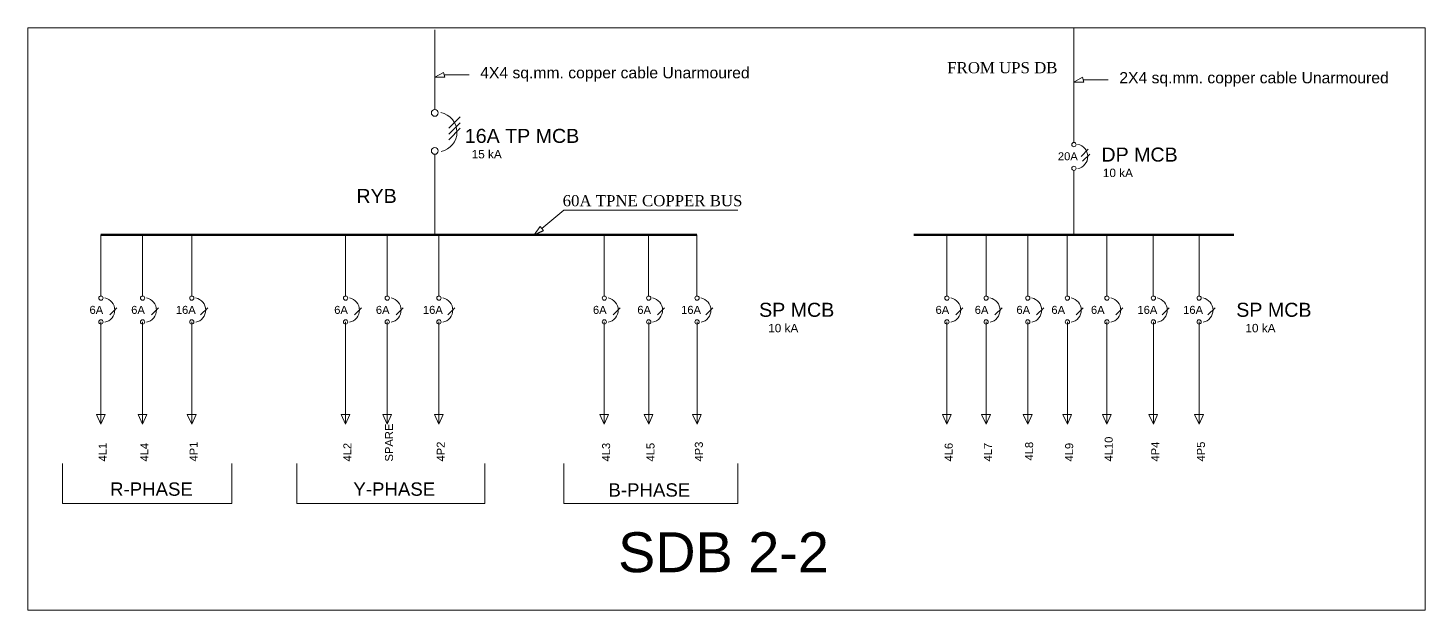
# Model space of a CAD drawing. Header units: millimetres. Extents: x 2390631 to 3136749, y 3674522 to 3929111.
# Drawn here: x 3067778 to 3120570, y 3757631 to 3779622 of the extents above; entities that cross this region are included whole.
import ezdxf

# ---------------------------------------------------------------- set-up
doc = ezdxf.new("R2010")
doc.units = ezdxf.units.MM
doc.header["$MEASUREMENT"] = 0
doc.layers.add('7 POWER PT WIRING', color=3, linetype='Continuous', lineweight=25)
doc.layers.add('Singleline', color=82, linetype='Continuous', lineweight=20)
doc.styles.add('ARIAL', font='arial.ttf')
doc.styles.add('MM', font='dutch.ttf')
doc.styles.add('ROOM', font='arial.ttf')

msp = doc.modelspace()

# ---------------------------------------------------------------- linework, layer by layer
at = {"layer": '7 POWER PT WIRING'}
msp.add_line((3086911, 3771809), (3087255, 3771969), dxfattribs=at)
at = {"layer": 'Singleline', "ltscale": 3}
for p, q in [((3120570, 3779622), (3067778, 3779622)), ((3067778, 3779622), (3067778, 3757631)), ((3120570, 3757631), (3120570, 3779622)), ((3067778, 3757631), (3120570, 3757631))]:
    msp.add_line(p, q, dxfattribs=at)
at = {"layer": 'Singleline'}
for p, q in [((3083150, 3776542), (3083150, 3779547)), ((3083481, 3777945), (3083150, 3777758)), ((3083530, 3777758), (3083150, 3777758)), ((3107630, 3777757), (3107300, 3777570)), ((3107679, 3777570), (3107300, 3777570)), ((3083150, 3773594), (3083150, 3774848)), ((3083149, 3771809), (3083150, 3774510)), ((3087132, 3772118), (3086911, 3771809))]:
    msp.add_line(p, q, dxfattribs=at)
at = {"layer": 'Singleline', "color": 2}
for p, q in [((3107300, 3775297), (3107300, 3779622)), ((3083680, 3775833), (3084111, 3776264)), ((3083680, 3775604), (3084111, 3776035)), ((3083680, 3775400), (3084111, 3775831)), ((3107570, 3774768), (3107840, 3775037)), ((3107631, 3774584), (3107900, 3774853)), ((3107300, 3774239), (3107297, 3771809)), ((3079778, 3769494), (3079778, 3771809)), ((3081352, 3769494), (3081352, 3771809)), ((3083304, 3769494), (3083304, 3771809)), ((3102499, 3769494), (3102499, 3771809)), ((3103982, 3769494), (3103982, 3771809)), ((3105556, 3769494), (3105556, 3771809)), ((3107051, 3769494), (3107051, 3771809)), ((3108545, 3769494), (3108545, 3771809)), ((3110302, 3769494), (3110302, 3771809)), ((3112030, 3769494), (3112030, 3771809)), ((3080112, 3768781), (3080381, 3769050)), ((3081686, 3768781), (3081956, 3769050)), ((3083639, 3768781), (3083908, 3769050)), ((3102834, 3768781), (3103103, 3769050)), ((3104316, 3768781), (3104585, 3769050)), ((3105891, 3768781), (3106160, 3769050)), ((3107385, 3768781), (3107654, 3769050)), ((3108880, 3768781), (3109149, 3769050)), ((3110636, 3768781), (3110905, 3769050)), ((3112364, 3768781), (3112633, 3769050)), ((3079781, 3768516), (3079781, 3764650)), ((3081355, 3768516), (3081355, 3764650)), ((3083307, 3768516), (3083307, 3764650)), ((3102502, 3768516), (3102502, 3764650)), ((3103985, 3768516), (3103985, 3764650)), ((3105559, 3768516), (3105559, 3764650)), ((3107054, 3768516), (3107054, 3764650)), ((3108548, 3768516), (3108548, 3764650)), ((3110305, 3768516), (3110305, 3764650)), ((3112033, 3768516), (3112033, 3764650)), ((3079610, 3765018), (3079940, 3765018)), ((3081185, 3765018), (3081515, 3765018)), ((3083137, 3765018), (3083467, 3765018)), ((3102332, 3765018), (3102662, 3765018)), ((3103814, 3765018), (3104144, 3765018)), ((3105389, 3765018), (3105719, 3765018)), ((3106883, 3765018), (3107213, 3765018)), ((3108378, 3765018), (3108708, 3765018)), ((3110134, 3765018), (3110464, 3765018)), ((3111862, 3765018), (3112192, 3765018)), ((3077936, 3763167), (3077936, 3761662)), ((3085045, 3763167), (3085045, 3761662)), ((3077936, 3761662), (3085045, 3761662))]:
    msp.add_line(p, q, dxfattribs=at)
at = {"layer": 'Singleline', "ltscale": 2.5}
for p, q in [((3083481, 3777945), (3083530, 3777758)), ((3107630, 3777757), (3107679, 3777570)), ((3087132, 3772118), (3087255, 3771969))]:
    msp.add_line(p, q, dxfattribs=at)
at = {"layer": 'Singleline', "color": 4}
for p, q in [((3083505, 3777852), (3084449, 3777852)), ((3107655, 3777664), (3108599, 3777664))]:
    msp.add_line(p, q, dxfattribs=at)
at = {"layer": 'Singleline', "color": 1, "lineweight": 80}
for p, q in [((3093059, 3771809), (3070532, 3771809)), ((3101251, 3771809), (3113343, 3771809))]:
    msp.add_line(p, q, dxfattribs=at)
at = {"layer": 'Singleline', "color": 1}
for p, q in [((3070532, 3769494), (3070532, 3771809)), ((3072107, 3769494), (3072107, 3771809)), ((3073968, 3769494), (3073968, 3771809)), ((3070866, 3768781), (3071136, 3769050)), ((3072441, 3768781), (3072710, 3769050)), ((3074302, 3768781), (3074571, 3769050)), ((3070535, 3768516), (3070535, 3764650)), ((3072110, 3768516), (3072110, 3764650)), ((3073970, 3768516), (3073970, 3764650)), ((3070365, 3765018), (3070695, 3765018)), ((3071939, 3765018), (3072269, 3765018)), ((3073800, 3765018), (3074130, 3765018)), ((3069080, 3763167), (3069080, 3761662)), ((3075482, 3763167), (3075482, 3761662)), ((3069080, 3761662), (3075482, 3761662))]:
    msp.add_line(p, q, dxfattribs=at)
at = {"layer": 'Singleline', "color": 5}
for p, q in [((3089555, 3769494), (3089555, 3771809)), ((3091232, 3769494), (3091232, 3771809)), ((3093059, 3769494), (3093059, 3771809)), ((3089889, 3768781), (3090158, 3769050)), ((3091566, 3768781), (3091835, 3769050)), ((3093393, 3768781), (3093663, 3769050)), ((3089557, 3768516), (3089557, 3764650)), ((3091235, 3768516), (3091235, 3764650)), ((3093062, 3768516), (3093062, 3764650)), ((3089387, 3765018), (3089717, 3765018)), ((3091064, 3765018), (3091394, 3765018)), ((3092892, 3765018), (3093222, 3765018)), ((3088029, 3763167), (3088029, 3761662)), ((3094600, 3763167), (3094600, 3761662)), ((3088029, 3761662), (3094600, 3761662))]:
    msp.add_line(p, q, dxfattribs=at)
at = {"layer": 'Singleline'}
msp.add_lwpolyline([(3094606, 3772738), (3088030, 3772738), (3087193, 3772043)], dxfattribs=at)
at = {"layer": 'Singleline', "color": 1}
for points in [[(3070695, 3765018), (3070535, 3764650), (3070365, 3765018)], [(3072269, 3765018), (3072110, 3764650), (3071939, 3765018)], [(3074130, 3765018), (3073970, 3764650), (3073800, 3765018)]]:
    msp.add_lwpolyline(points, dxfattribs=at)
at = {"layer": 'Singleline', "color": 2}
for points in [[(3079940, 3765018), (3079781, 3764650), (3079610, 3765018)], [(3081515, 3765018), (3081355, 3764650), (3081185, 3765018)], [(3083467, 3765018), (3083307, 3764650), (3083137, 3765018)], [(3102662, 3765018), (3102502, 3764650), (3102332, 3765018)], [(3104144, 3765018), (3103985, 3764650), (3103814, 3765018)], [(3105719, 3765018), (3105559, 3764650), (3105389, 3765018)], [(3107213, 3765018), (3107054, 3764650), (3106883, 3765018)], [(3108708, 3765018), (3108548, 3764650), (3108378, 3765018)], [(3110464, 3765018), (3110305, 3764650), (3110134, 3765018)], [(3112192, 3765018), (3112033, 3764650), (3111862, 3765018)]]:
    msp.add_lwpolyline(points, dxfattribs=at)
at = {"layer": 'Singleline', "color": 5}
for points in [[(3089717, 3765018), (3089557, 3764650), (3089387, 3765018)], [(3091394, 3765018), (3091235, 3764650), (3091064, 3765018)], [(3093222, 3765018), (3093062, 3764650), (3092892, 3765018)]]:
    msp.add_lwpolyline(points, dxfattribs=at)
at = {"layer": 'Singleline', "color": 2}
for centre, radius in [((3083150, 3776413), 129), ((3107300, 3775217), 80.5), ((3083150, 3774977), 129), ((3107300, 3774319), 80.5), ((3079781, 3769414), 80.5), ((3081355, 3769414), 80.5), ((3083307, 3769414), 80.5), ((3102502, 3769414), 80.5), ((3103985, 3769414), 80.5), ((3105559, 3769414), 80.5), ((3107054, 3769414), 80.5), ((3108548, 3769414), 80.5), ((3110305, 3769414), 80.5), ((3112033, 3769414), 80.5), ((3079781, 3768516), 80.5), ((3081355, 3768516), 80.5), ((3083307, 3768516), 80.5), ((3102502, 3768516), 80.5), ((3103985, 3768516), 80.5), ((3105559, 3768516), 80.5), ((3107054, 3768516), 80.5), ((3108548, 3768516), 80.5), ((3110305, 3768516), 80.5), ((3112033, 3768516), 80.5)]:
    msp.add_circle(centre, radius, dxfattribs=at)
at = {"layer": 'Singleline', "color": 1}
for centre in [(3070535, 3769414), (3072110, 3769414), (3073970, 3769414), (3070535, 3768516), (3072110, 3768516), (3073970, 3768516)]:
    msp.add_circle(centre, 80.5, dxfattribs=at)
at = {"layer": 'Singleline', "color": 5}
for centre in [(3089557, 3769414), (3091235, 3769414), (3093062, 3769414), (3089557, 3768516), (3091235, 3768516), (3093062, 3768516)]:
    msp.add_circle(centre, 80.5, dxfattribs=at)
at = {"layer": 'Singleline', "color": 2}
for centre, radius in [((3083242, 3775690), 747), ((3107357, 3774765), 467), ((3079838, 3768962), 467), ((3081413, 3768962), 467), ((3083365, 3768962), 467), ((3102560, 3768962), 467), ((3104043, 3768962), 467), ((3105617, 3768962), 467), ((3107112, 3768962), 467), ((3108606, 3768962), 467), ((3110363, 3768962), 467), ((3112090, 3768962), 467)]:
    msp.add_arc(centre, radius, 281.248, 79.4875, dxfattribs=at)
at = {"layer": 'Singleline', "color": 1}
for centre in [(3070593, 3768962), (3072167, 3768962), (3074028, 3768962)]:
    msp.add_arc(centre, 467, 281.248, 79.4875, dxfattribs=at)
at = {"layer": 'Singleline', "color": 5}
for centre in [(3089615, 3768962), (3091292, 3768962), (3093120, 3768962)]:
    msp.add_arc(centre, 467, 281.248, 79.4875, dxfattribs=at)

# ---------------------------------------------------------------- texts
at = {"layer": 'Singleline', "color": 1}
for s, height, style, p in [('FROM UPS DB', 420.38, 'MM', (3102515, 3777911)), ('16A TP MCB', 530.5, 'ROOM', (3084286, 3775279)), ('15 kA', 318.3, 'ROOM', (3084545, 3774694)), (' DP MCB', 530.5, 'ROOM', (3108135, 3774573)), ('10 kA', 318.3, 'ROOM', (3108395, 3773988)), (' RYB', 530.5, 'ROOM', (3079984, 3773009)), ('60A TPNE COPPER BUS', 420.38, 'MM', (3087983, 3772886)), ('6A  ', 302.4, 'ARIAL', (3070104, 3768820)), ('6A  ', 302.4, 'ARIAL', (3071679, 3768820)), ('16A  ', 302.4, 'ARIAL', (3073366, 3768820)), (' SP MCB', 530.5, 'ROOM', (3095199, 3768709)), (' SP MCB', 530.5, 'ROOM', (3113231, 3768709)), ('10 kA', 318.3, 'ROOM', (3095750, 3768124)), ('10 kA', 318.3, 'ROOM', (3113782, 3768124)), ('R-PHASE', 504, 'ARIAL', (3070880, 3761948))]:
    msp.add_text(s, height=height, dxfattribs=dict(at, style=style)).set_placement(p)
at = {"layer": 'Singleline', "style": 'ROOM'}
for s, p in [('4X4 sq.mm. copper cable Unarmoured', (3084867, 3777719)), ('2X4 sq.mm. copper cable Unarmoured', (3109017, 3777530))]:
    msp.add_text(s, height=424.37, dxfattribs=at).set_placement(p)
at = {"layer": 'Singleline', "color": 2, "style": 'ARIAL'}
for s, height, p in [('20A  ', 302.4, (3106695, 3774623)), ('6A  ', 302.4, (3079350, 3768820)), ('6A  ', 302.4, (3080924, 3768820)), ('16A  ', 302.4, (3082703, 3768820)), ('6A  ', 302.4, (3102072, 3768820)), ('6A  ', 302.4, (3103554, 3768820)), ('6A  ', 302.4, (3105129, 3768820)), ('6A  ', 302.4, (3106450, 3768820)), ('6A  ', 302.4, (3107944, 3768820)), ('16A  ', 302.4, (3109701, 3768820)), ('16A  ', 302.4, (3111429, 3768820)), ('Y-PHASE', 504, (3080075, 3761948))]:
    msp.add_text(s, height=height, dxfattribs=at).set_placement(p)
at = {"layer": 'Singleline', "color": 5, "style": 'ARIAL'}
for s, height, p in [('6A  ', 302.4, (3089127, 3768820)), ('6A  ', 302.4, (3090804, 3768820)), ('16A  ', 302.4, (3092458, 3768820)), ('B-PHASE', 504, (3089713, 3761915))]:
    msp.add_text(s, height=height, dxfattribs=at).set_placement(p)
at = {"layer": 'Singleline', "color": 2, "style": 'ARIAL'}
for s, p in [('SPARE', (3081573, 3763242)), ('4L10', (3108767, 3763242)), ('4L2', (3079999, 3763242)), ('4P2', (3083526, 3763242)), ('4L6', (3102721, 3763242)), ('4L7', (3104203, 3763242)), ('4L8', (3105760, 3763281)), ('4L9', (3107272, 3763242)), ('4P4', (3110523, 3763242)), ('4P5', (3112251, 3763242))]:
    msp.add_text(s, height=302.4, rotation=90, dxfattribs=at).set_placement(p)
at = {"layer": 'Singleline', "color": 1, "style": 'ARIAL'}
for s, p in [('4L1', (3070753, 3763242)), ('4L4', (3072328, 3763242)), ('4P1', (3074189, 3763242))]:
    msp.add_text(s, height=302.4, rotation=90, dxfattribs=at).set_placement(p)
at = {"layer": 'Singleline', "color": 5, "style": 'ARIAL'}
for s, p in [('4L3', (3089776, 3763242)), ('4L5', (3091453, 3763242)), ('4P3', (3093280, 3763242))]:
    msp.add_text(s, height=302.4, rotation=90, dxfattribs=at).set_placement(p)
at = {"layer": 'Singleline', "color": 1, "linetype": 'Continuous', "lineweight": 35, "insert": (3094060, 3759804), "char_height": 1509.3, "width": 18869.05, "attachment_point": 5, "style": 'ARIAL'}
msp.add_mtext('SDB 2-2', dxfattribs=at)

doc.saveas('drawing.dxf')
